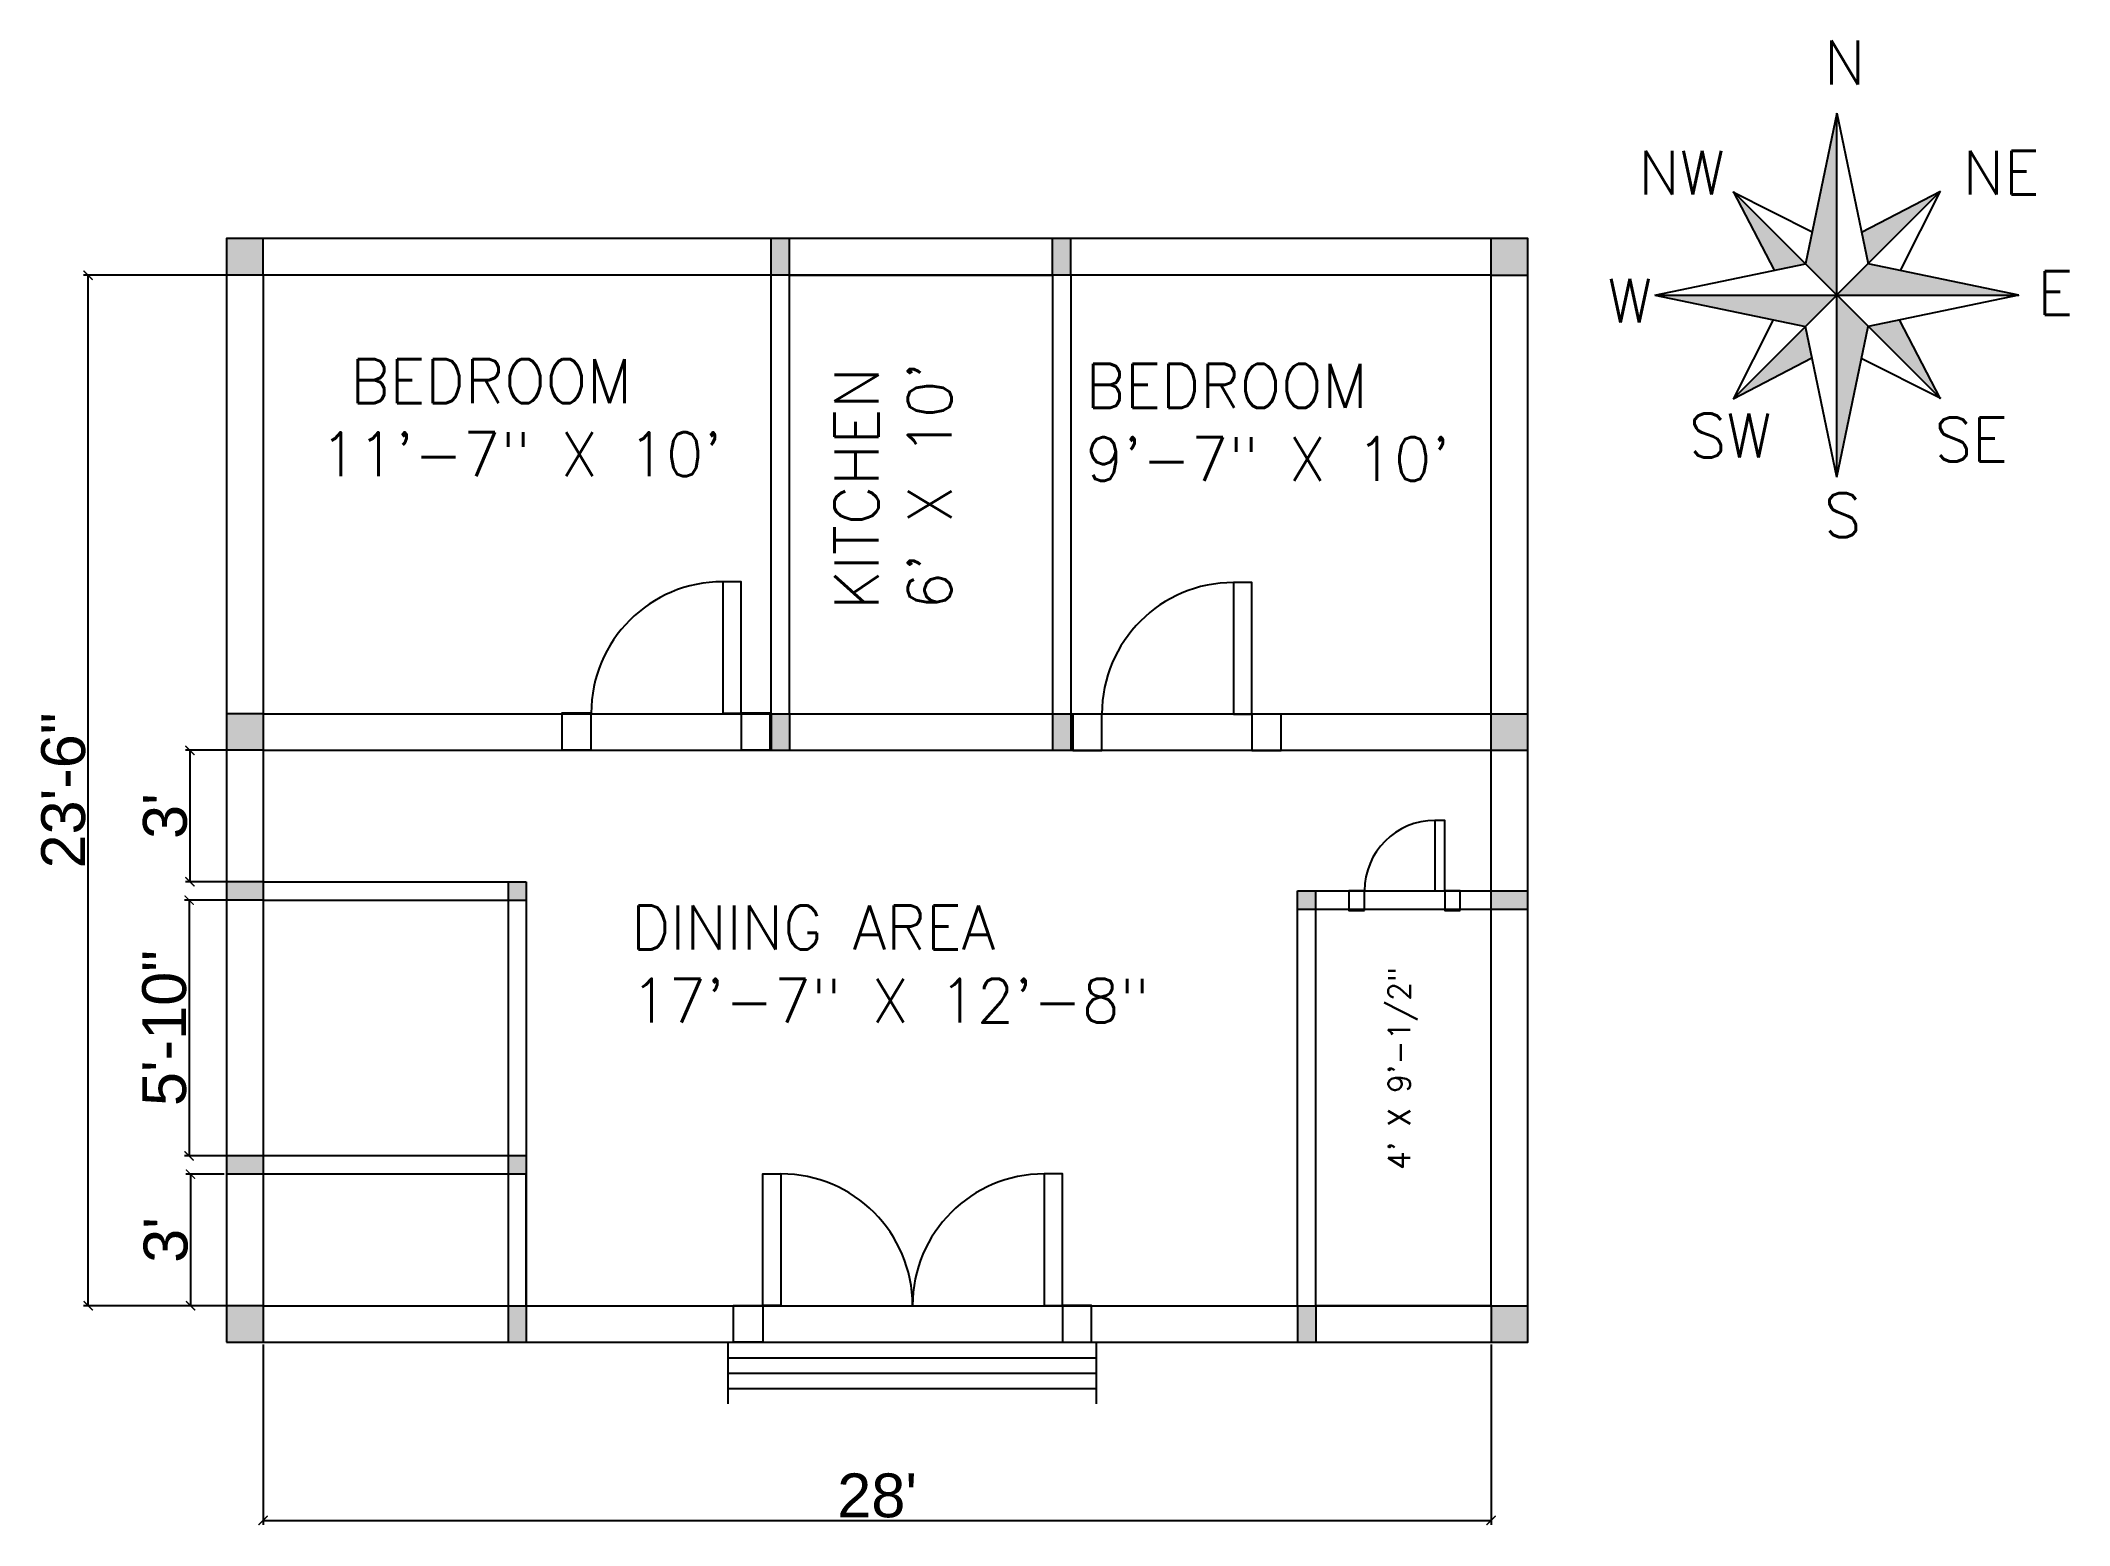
# Model space of a CAD drawing. Header units: inches. Extents: x 1912 to 2468, y 2027 to 2433.
import ezdxf

# ---------------------------------------------------------------- set-up
doc = ezdxf.new("R2010")
doc.units = ezdxf.units.IN
doc.styles.get("Standard").update_dxf_attribs({"font": 'arial.ttf'})
doc.dimstyles.new('Copy of ISO-25', dxfattribs={"dimtxt": 2.5, "dimasz": 2.5, "dimexe": 1.25, "dimexo": 0.625, "dimtad": 1, "dimlunit": 4, "dimtxsty": 'Standard', "dimblk": 'ARCHTICK', "dimcen": 2.5, "dimadec": 0, "dimazin": 0, "dimtfac": 1, "dimtmove": 0, "dimatfit": 3, "dimldrblk": 'ARCHTICK', "dimfxl": 1, "dimarcsym": 0})

# ---------------------------------------------------------------- blocks, each defined once
blk = doc.blocks.new('Window - Wood Frame 36 in. Wide plan')
for p, q in [((0, 6), (0, 0)), ((36, 6), (36, 0)), ((0, 4.5), (36, 4.5)), ((0, 3), (36, 3)), ((0, 1.5), (36, 1.5))]:
    blk.add_line(p, q)
blk = doc.blocks.new('door')
for points in [[(49, 10), (49, 46), (44, 46), (44, 10)], [(8, 0), (8, 10), (0, 10), (0, 0)], [(57, 0), (57, 10), (49, 10), (49, 0)]]:
    blk.add_lwpolyline(points, close=True)
blk.add_arc((44, 10), 36, 90, 180)
blk = doc.blocks.new('double door')
for points in [[(-90, 10), (-90, 46), (-85, 46), (-85, 10)], [(-8, 10), (-8, 46), (-13, 46), (-13, 10)], [(-98, 0), (-98, 10), (-90, 10), (-90, 0)], [(0, 0), (0, 10), (-8, 10), (-8, 0)]]:
    blk.add_lwpolyline(points, close=True)
for centre, start, end in [((-85, 10), 0, 90), ((-13, 10), 90, 180)]:
    blk.add_arc(centre, 36, start, end)
blk = doc.blocks.new('_ArchTick')
at = {"color": 0, "linetype": 'ByBlock', "const_width": 0.15}
blk.add_lwpolyline([(-0.5, -0.5), (0.5, 0.5)], dxfattribs=at)
blk = doc.blocks.new('*D11')
at = {"color": 0, "lineweight": -2, "transparency": 16777216}
for p, q in [((1972.68, 2368.72), (1924.18, 2368.72)), ((1925.43, 2086.72), (1925.43, 2368.72)), ((1972.68, 2086.72), (1924.18, 2086.72))]:
    blk.add_line(p, q, dxfattribs=at)
at = {"layer": 'Defpoints', "color": 0, "transparency": 16777216}
for p in [(1925.43, 2368.72), (1973.31, 2368.72), (1973.31, 2086.72)]:
    blk.add_point(p, dxfattribs=at)
at = {"color": 0, "lineweight": -2, "transparency": 16777216, "xscale": 2.5, "yscale": 2.5, "zscale": 2.5}
for p, rotation in [((1925.43, 2368.72), 90), ((1925.43, 2086.72), 270)]:
    blk.add_blockref('_ArchTick', p, dxfattribs=dict(at, rotation=rotation))
at = {"color": 0, "transparency": 16777216, "insert": (1918.67, 2227.72), "char_height": 2.5, "attachment_point": 5, "rotation": 90}
blk.add_mtext('{\\H4.8x;23\'-6"}', dxfattribs=at)
blk = doc.blocks.new('*D12')
at = {"color": 0, "lineweight": -2, "transparency": 16777216}
for p, q in [((1973.31, 2076.1), (1973.31, 2026.75)), ((2309.31, 2076.1), (2309.31, 2026.75)), ((1973.31, 2028), (2309.31, 2028))]:
    blk.add_line(p, q, dxfattribs=at)
at = {"layer": 'Defpoints', "color": 0, "transparency": 16777216}
for p in [(1973.31, 2076.72), (2309.31, 2076.72), (2309.31, 2028)]:
    blk.add_point(p, dxfattribs=at)
at = {"color": 0, "lineweight": -2, "transparency": 16777216, "xscale": 2.5, "yscale": 2.5, "zscale": 2.5, "rotation": 180}
blk.add_blockref('_ArchTick', (1973.31, 2028), dxfattribs=at)
at = {"color": 0, "lineweight": -2, "transparency": 16777216, "xscale": 2.5, "yscale": 2.5, "zscale": 2.5}
blk.add_blockref('_ArchTick', (2309.31, 2028), dxfattribs=at)
at = {"color": 0, "transparency": 16777216, "insert": (2141.31, 2034.76), "char_height": 2.5, "attachment_point": 5}
blk.add_mtext("{\\H4.8x;28'}", dxfattribs=at)
blk = doc.blocks.new('*D17')
at = {"color": 0, "lineweight": -2, "transparency": 16777216}
for p, q in [((1972.68, 2238.72), (1952.02, 2238.72)), ((1953.27, 2238.72), (1953.27, 2202.72)), ((1972.68, 2202.72), (1952.02, 2202.72))]:
    blk.add_line(p, q, dxfattribs=at)
at = {"layer": 'Defpoints', "color": 0, "transparency": 16777216}
for p in [(1973.31, 2238.72), (1953.27, 2202.72), (1973.31, 2202.72)]:
    blk.add_point(p, dxfattribs=at)
at = {"color": 0, "lineweight": -2, "transparency": 16777216, "xscale": 2.5, "yscale": 2.5, "zscale": 2.5}
for p, rotation in [((1953.27, 2238.72), 90), ((1953.27, 2202.72), 270)]:
    blk.add_blockref('_ArchTick', p, dxfattribs=dict(at, rotation=rotation))
at = {"color": 0, "transparency": 16777216, "insert": (1946.51, 2220.72), "char_height": 2.5, "attachment_point": 5, "rotation": 90}
blk.add_mtext("{\\H4.8x;3'}", dxfattribs=at)
blk = doc.blocks.new('*D20')
at = {"color": 0, "lineweight": -2, "transparency": 16777216}
for p, q in [((1972.68, 2197.72), (1951.8, 2197.72)), ((1953.05, 2197.72), (1953.05, 2127.72)), ((1972.68, 2127.72), (1951.8, 2127.72))]:
    blk.add_line(p, q, dxfattribs=at)
at = {"layer": 'Defpoints', "color": 0, "transparency": 16777216}
for p in [(1973.31, 2197.72), (1953.05, 2127.72), (1973.31, 2127.72)]:
    blk.add_point(p, dxfattribs=at)
at = {"color": 0, "lineweight": -2, "transparency": 16777216, "xscale": 2.5, "yscale": 2.5, "zscale": 2.5}
for p, rotation in [((1953.05, 2197.72), 90), ((1953.05, 2127.72), 270)]:
    blk.add_blockref('_ArchTick', p, dxfattribs=dict(at, rotation=rotation))
at = {"color": 0, "transparency": 16777216, "insert": (1946.3, 2162.72), "char_height": 2.5, "attachment_point": 5, "rotation": 90}
blk.add_mtext('{\\H4.8x;5\'-10"}', dxfattribs=at)
blk = doc.blocks.new('*D21')
at = {"color": 0, "lineweight": -2, "transparency": 16777216}
for p, q in [((1962.68, 2122.72), (1952.19, 2122.72)), ((1953.44, 2122.72), (1953.44, 2086.72)), ((1962.68, 2086.72), (1952.19, 2086.72))]:
    blk.add_line(p, q, dxfattribs=at)
at = {"layer": 'Defpoints', "color": 0, "transparency": 16777216}
for p in [(1963.31, 2122.72), (1953.44, 2086.72), (1963.31, 2086.72)]:
    blk.add_point(p, dxfattribs=at)
at = {"color": 0, "lineweight": -2, "transparency": 16777216, "xscale": 2.5, "yscale": 2.5, "zscale": 2.5}
for p, rotation in [((1953.44, 2122.72), 90), ((1953.44, 2086.72), 270)]:
    blk.add_blockref('_ArchTick', p, dxfattribs=dict(at, rotation=rotation))
at = {"color": 0, "transparency": 16777216, "insert": (1946.69, 2104.72), "char_height": 2.5, "width": 2.2988, "attachment_point": 5, "rotation": 90}
blk.add_mtext("{\\H4.8x;3'}", dxfattribs=at)
blk = doc.blocks.new('*U26')
for q in [(-8.57, -20.62), (8.57, -20.62)]:
    blk.add_line((0, 20.62), q)
blk = doc.blocks.new('*U27')
at = {"color": 0, "linetype": 'ByBlock', "lineweight": -2, "transparency": 16777216}
blk.add_blockref('*U26', (2403.87, 2392.47), dxfattribs=at)
for p, rotation in [((2374.68, 2363.28), 90), ((2433.06, 2363.28), 270), ((2403.87, 2334.09), 180)]:
    blk.add_blockref('*U26', p, dxfattribs=dict(at, rotation=rotation))
blk = doc.blocks.new('*U28')
for p, q in [((-10.86, 10.71), (10.86, -0.25)), ((-10.78, 10.79), (0.45, -10.79))]:
    blk.add_line(p, q)
blk = doc.blocks.new('*U29')
at = {"color": 0, "linetype": 'ByBlock', "lineweight": -2, "transparency": 16777216}
blk.add_blockref('*U28', (2386.28, 2380.86), dxfattribs=at)
for p, rotation in [((2421.45, 2380.87), 270), ((2386.29, 2345.69), 89.99999999999999), ((2421.46, 2345.7), 180)]:
    blk.add_blockref('*U28', p, dxfattribs=dict(at, rotation=rotation))

msp = doc.modelspace()

# ---------------------------------------------------------------- hatches: boundary and pattern name
h = msp.add_hatch(color=256)
h.dxf.hatch_style = 1
h.paths.add_polyline_path([(2403.869, 2413.09), (2395.292, 2371.834), (2403.869, 2363.282)])
h.paths.add_polyline_path([(2432.073, 2391.566), (2410.66, 2380.423), (2412.437, 2371.874)])
h.paths.add_polyline_path([(2421.009, 2356.491), (2412.461, 2354.713), (2432.153, 2335.077)])
h.paths.add_polyline_path([(2412.421, 2371.858), (2403.869, 2363.282), (2453.677, 2363.282)])
h.paths.add_polyline_path([(2412.445, 2354.729), (2403.869, 2363.282), (2403.869, 2313.474)])
h.paths.add_polyline_path([(2395.3, 2354.689), (2375.664, 2334.998), (2397.078, 2346.141)])
h.paths.add_polyline_path([(2403.869, 2363.282), (2354.061, 2363.282), (2395.316, 2354.705)])
h.paths.add_polyline_path([(2375.584, 2391.486), (2386.728, 2370.073), (2395.276, 2371.85)])
h = msp.add_hatch(color=256)
h.dxf.hatch_style = 1
h.paths.add_polyline_path([(1973.308, 2378.723), (1963.308, 2378.723), (1963.308, 2368.723), (1973.308, 2368.723)])
h.paths.add_polyline_path([(2117.308, 2378.723), (2112.308, 2378.723), (2112.308, 2368.723), (2117.308, 2368.723)])
h.paths.add_polyline_path([(2194.308, 2378.723), (2189.308, 2378.723), (2189.308, 2368.723), (2194.308, 2368.723)])
h.paths.add_polyline_path([(2319.308, 2378.723), (2309.308, 2378.723), (2309.308, 2368.723), (2319.308, 2368.723)])
h.paths.add_polyline_path([(1973.308, 2248.723), (1963.308, 2248.723), (1963.308, 2238.723), (1973.308, 2238.723)])
h.paths.add_polyline_path([(2045.308, 2202.723), (2040.308, 2202.723), (2040.308, 2197.723), (2045.308, 2197.723)])
h.paths.add_polyline_path([(2045.308, 2127.723), (2040.308, 2127.723), (2040.308, 2122.723), (2045.308, 2122.723)])
h.paths.add_polyline_path([(1973.308, 2127.723), (1963.308, 2127.723), (1963.308, 2122.723), (1973.308, 2122.723)])
h.paths.add_polyline_path([(1973.308, 2086.723), (1963.308, 2086.723), (1963.308, 2076.723), (1973.308, 2076.723)])
h.paths.add_polyline_path([(2045.308, 2086.723), (2040.308, 2086.723), (2040.308, 2076.723), (2045.308, 2076.723)])
h.paths.add_polyline_path([(2261.308, 2086.723), (2256.308, 2086.723), (2256.308, 2076.723), (2261.308, 2076.723)])
h.paths.add_polyline_path([(2319.308, 2086.723), (2309.308, 2086.723), (2309.308, 2076.723), (2319.308, 2076.723)])
h.paths.add_polyline_path([(2319.308, 2200.258), (2309.308, 2200.258), (2309.308, 2195.258), (2319.308, 2195.258)])
h.paths.add_polyline_path([(2261.308, 2200.258), (2256.308, 2200.258), (2256.308, 2195.258), (2261.308, 2195.258)])
h = msp.add_hatch(color=256)
h.dxf.hatch_style = 1
h.paths.add_polyline_path([(1973.308, 2202.723), (1963.308, 2202.723), (1963.308, 2197.723), (1973.308, 2197.723)])
h.paths.add_polyline_path([(2319.308, 2248.723), (2309.308, 2248.723), (2309.308, 2238.723), (2319.308, 2238.723)])
h.paths.add_polyline_path([(2194.308, 2248.723), (2189.308, 2248.723), (2189.308, 2238.723), (2194.308, 2238.723)])
h.paths.add_polyline_path([(2117.308, 2248.723), (2112.308, 2248.723), (2112.308, 2238.723), (2117.308, 2238.723)])

# ---------------------------------------------------------------- linework, layer by layer
for p, q in [((2403.869, 2313.474), (2403.869, 2413.09)), ((2375.584, 2391.486), (2432.153, 2335.077)), ((2432.073, 2391.566), (2375.664, 2334.998)), ((1973.308, 2368.723), (1973.308, 2378.723)), ((2112.308, 2368.723), (2112.308, 2378.723)), ((2117.308, 2368.723), (2117.308, 2378.723)), ((2189.308, 2368.723), (2189.308, 2378.723)), ((2194.308, 2368.723), (2194.308, 2378.723)), ((2309.308, 2368.723), (2309.308, 2378.723)), ((1973.308, 2368.723), (1963.308, 2368.723)), ((1973.308, 2368.723), (1973.308, 2248.723)), ((2112.308, 2248.723), (2112.308, 2368.723)), ((2117.308, 2248.723), (2117.308, 2368.723)), ((2117.308, 2368.723), (2189.308, 2368.723)), ((2189.308, 2368.723), (2189.308, 2248.723)), ((2194.308, 2368.723), (2194.308, 2248.723)), ((2309.308, 2368.723), (2319.308, 2368.723)), ((2354.061, 2363.282), (2453.677, 2363.282)), ((1973.308, 2248.723), (1963.308, 2248.723)), ((1973.308, 2248.723), (2117.308, 2248.723)), ((1973.308, 2248.723), (1973.308, 2212.723)), ((2112.308, 2248.723), (2112.308, 2238.723)), ((2117.308, 2248.723), (2309.308, 2248.723)), ((2117.308, 2248.723), (2117.308, 2238.723)), ((2189.308, 2248.723), (2189.308, 2238.723)), ((2194.308, 2248.723), (2194.308, 2238.723)), ((2309.308, 2248.723), (2319.308, 2248.723)), ((1973.308, 2238.723), (1963.308, 2238.723)), ((1973.308, 2238.723), (2117.308, 2238.723)), ((1973.308, 2238.723), (1973.308, 2202.723)), ((2117.308, 2238.723), (2309.308, 2238.723)), ((2309.308, 2238.723), (2319.308, 2238.723)), ((1973.308, 2202.723), (1963.308, 2202.723)), ((1973.308, 2202.723), (2045.308, 2202.723)), ((2040.308, 2202.723), (2040.308, 2086.723)), ((2045.308, 2202.723), (2045.308, 2086.723)), ((2256.308, 2086.723), (2256.308, 2200.258)), ((2256.308, 2200.258), (2309.308, 2200.258)), ((2261.308, 2086.723), (2261.308, 2200.258)), ((2309.308, 2200.258), (2319.308, 2200.258)), ((1973.308, 2197.723), (1963.308, 2197.723)), ((1973.308, 2197.723), (2045.308, 2197.723)), ((2256.308, 2195.258), (2309.308, 2195.258)), ((2309.308, 2195.258), (2319.308, 2195.258)), ((1973.308, 2127.723), (1963.308, 2127.723)), ((2045.308, 2127.723), (1973.308, 2127.723)), ((1973.308, 2122.723), (1963.308, 2122.723)), ((2045.308, 2122.723), (1973.308, 2122.723)), ((2045.308, 2086.723), (2045.308, 2122.723)), ((1973.308, 2086.723), (1963.308, 2086.723)), ((1973.308, 2086.723), (1973.308, 2076.723)), ((2040.308, 2086.723), (2040.308, 2076.723)), ((2045.308, 2086.723), (2045.308, 2076.723)), ((2256.308, 2086.723), (2256.308, 2076.723)), ((2309.308, 2086.723), (2261.308, 2086.723)), ((2261.308, 2086.723), (2261.308, 2076.723)), ((2309.308, 2086.723), (2319.308, 2086.723)), ((2309.308, 2086.723), (2309.308, 2076.723))]:
    msp.add_line(p, q)
for points in [[(1963.308, 2076.723), (2319.308, 2076.723), (2319.308, 2378.723), (1963.308, 2378.723)], [(1973.308, 2086.723), (2309.308, 2086.723), (2309.308, 2368.723), (1973.308, 2368.723)]]:
    msp.add_lwpolyline(points, close=True)

# ---------------------------------------------------------------- block references
for name, p in [('*U27', (0, 0)), ('*U29', (0, 0)), ('door', (2055.063, 2238.858)), ('door', (2194.821, 2238.631)), ('double door', (2199.996, 2076.803))]:
    msp.add_blockref(name, p)
for name, p, xscale, yscale, zscale in [('door', (2270.381, 2194.908), 0.5350135538096105, 0.5350135538096105, 0.5350135538096105), ('Window - Wood Frame 36 in. Wide plan', (2100.478, 2059.907), 2.799513596228358, 2.799513596228358, 2.799513596228358)]:
    msp.add_blockref(name, p, dxfattribs=dict(xscale=xscale, yscale=yscale, zscale=zscale))

# ---------------------------------------------------------------- texts
at = {"char_height": 12, "attachment_point": 1}
for s, width, insert in [('{\\Fsimplex|c0;N}', 39.28467, (2400.353, 2432.919)), ('{\\Fsimplex|c0;NW}', 39.28467, (2349.584, 2402.79)), ('{\\Fsimplex|c0;NE}', 39.28467, (2438.336, 2402.79)), ('{\\Fsimplex|c0;W}', 39.28467, (2341.081, 2367.743)), ('{\\Fsimplex|c0;E}', 39.28467, (2458.797, 2369.867)), ('{\\Fsimplex|c0; BEDROOM\\P11\'-7" X 10\'}', 129.7843, (1988.894, 2345.744)), ('{\\Fsimplex|c0;BEDROOM \\P9\'-7" X 10\'}', 129.39304, (2198.362, 2344.422)), ('{\\Fsimplex|c0;SW}', 39.28467, (2363.402, 2330.838)), ('{\\Fsimplex|c0;SE}', 39.28467, (2430.63, 2329.776)), ('{\\Fsimplex|c0;S}', 39.28467, (2400.353, 2309.067)), ('{\\Fsimplex|c0;DINING AREA\\P17\'-7" X 12\'-8"}', 165.0315, (2073.921, 2196.234))]:
    msp.add_mtext_dynamic_manual_height_columns(s, width=width, gutter_width=12.5, heights=[0], dxfattribs=dict(at, insert=insert))
at = {"attachment_point": 1, "rotation": 90}
for s, width, insert, char_height in [("{\\Fsimplex|c0;KITCHEN\\P6' X 10'}", 128.53291, (2129.659, 2277.19), 12), ('{\\Fsimplex|c0;4\' X 9\'-1/2"}', 127.16378, (2281.178, 2123.895), 6)]:
    msp.add_mtext_dynamic_manual_height_columns(s, width=width, gutter_width=12.5, heights=[0], dxfattribs=dict(at, insert=insert, char_height=char_height))

# ---------------------------------------------------------------- dimensions: what is measured, and where the dimension line sits
for base, p1, p2, picture, middle in [((1925.43, 2368.723), (1973.308, 2086.723), (1973.308, 2368.723), '*D11', (1918.674, 2227.723)), ((1953.269, 2202.723), (1973.308, 2238.723), (1973.308, 2202.723), '*D17', (1946.513, 2220.723)), ((1953.053, 2127.723), (1973.308, 2197.723), (1973.308, 2127.723), '*D20', (1946.301, 2162.723)), ((1953.441, 2086.723), (1963.308, 2122.723), (1963.308, 2086.723), '*D21', (1946.685, 2104.723))]:
    dim = msp.add_linear_dim(base=base, p1=p1, p2=p2, angle=90, text='{\\H4.8x;<>}', dimstyle='Copy of ISO-25')
    dim.commit()
    dim.dimension.update_dxf_attribs({"geometry": picture, "text_midpoint": middle})
dim = msp.add_linear_dim(base=(2309.308, 2028.004), p1=(1973.308, 2076.723), p2=(2309.308, 2076.723), text='{\\H4.8x;<>}', dimstyle='Copy of ISO-25')
dim.commit()
dim.dimension.update_dxf_attribs({"geometry": '*D12', "text_midpoint": (2141.308, 2034.756)})

doc.saveas('drawing.dxf')
